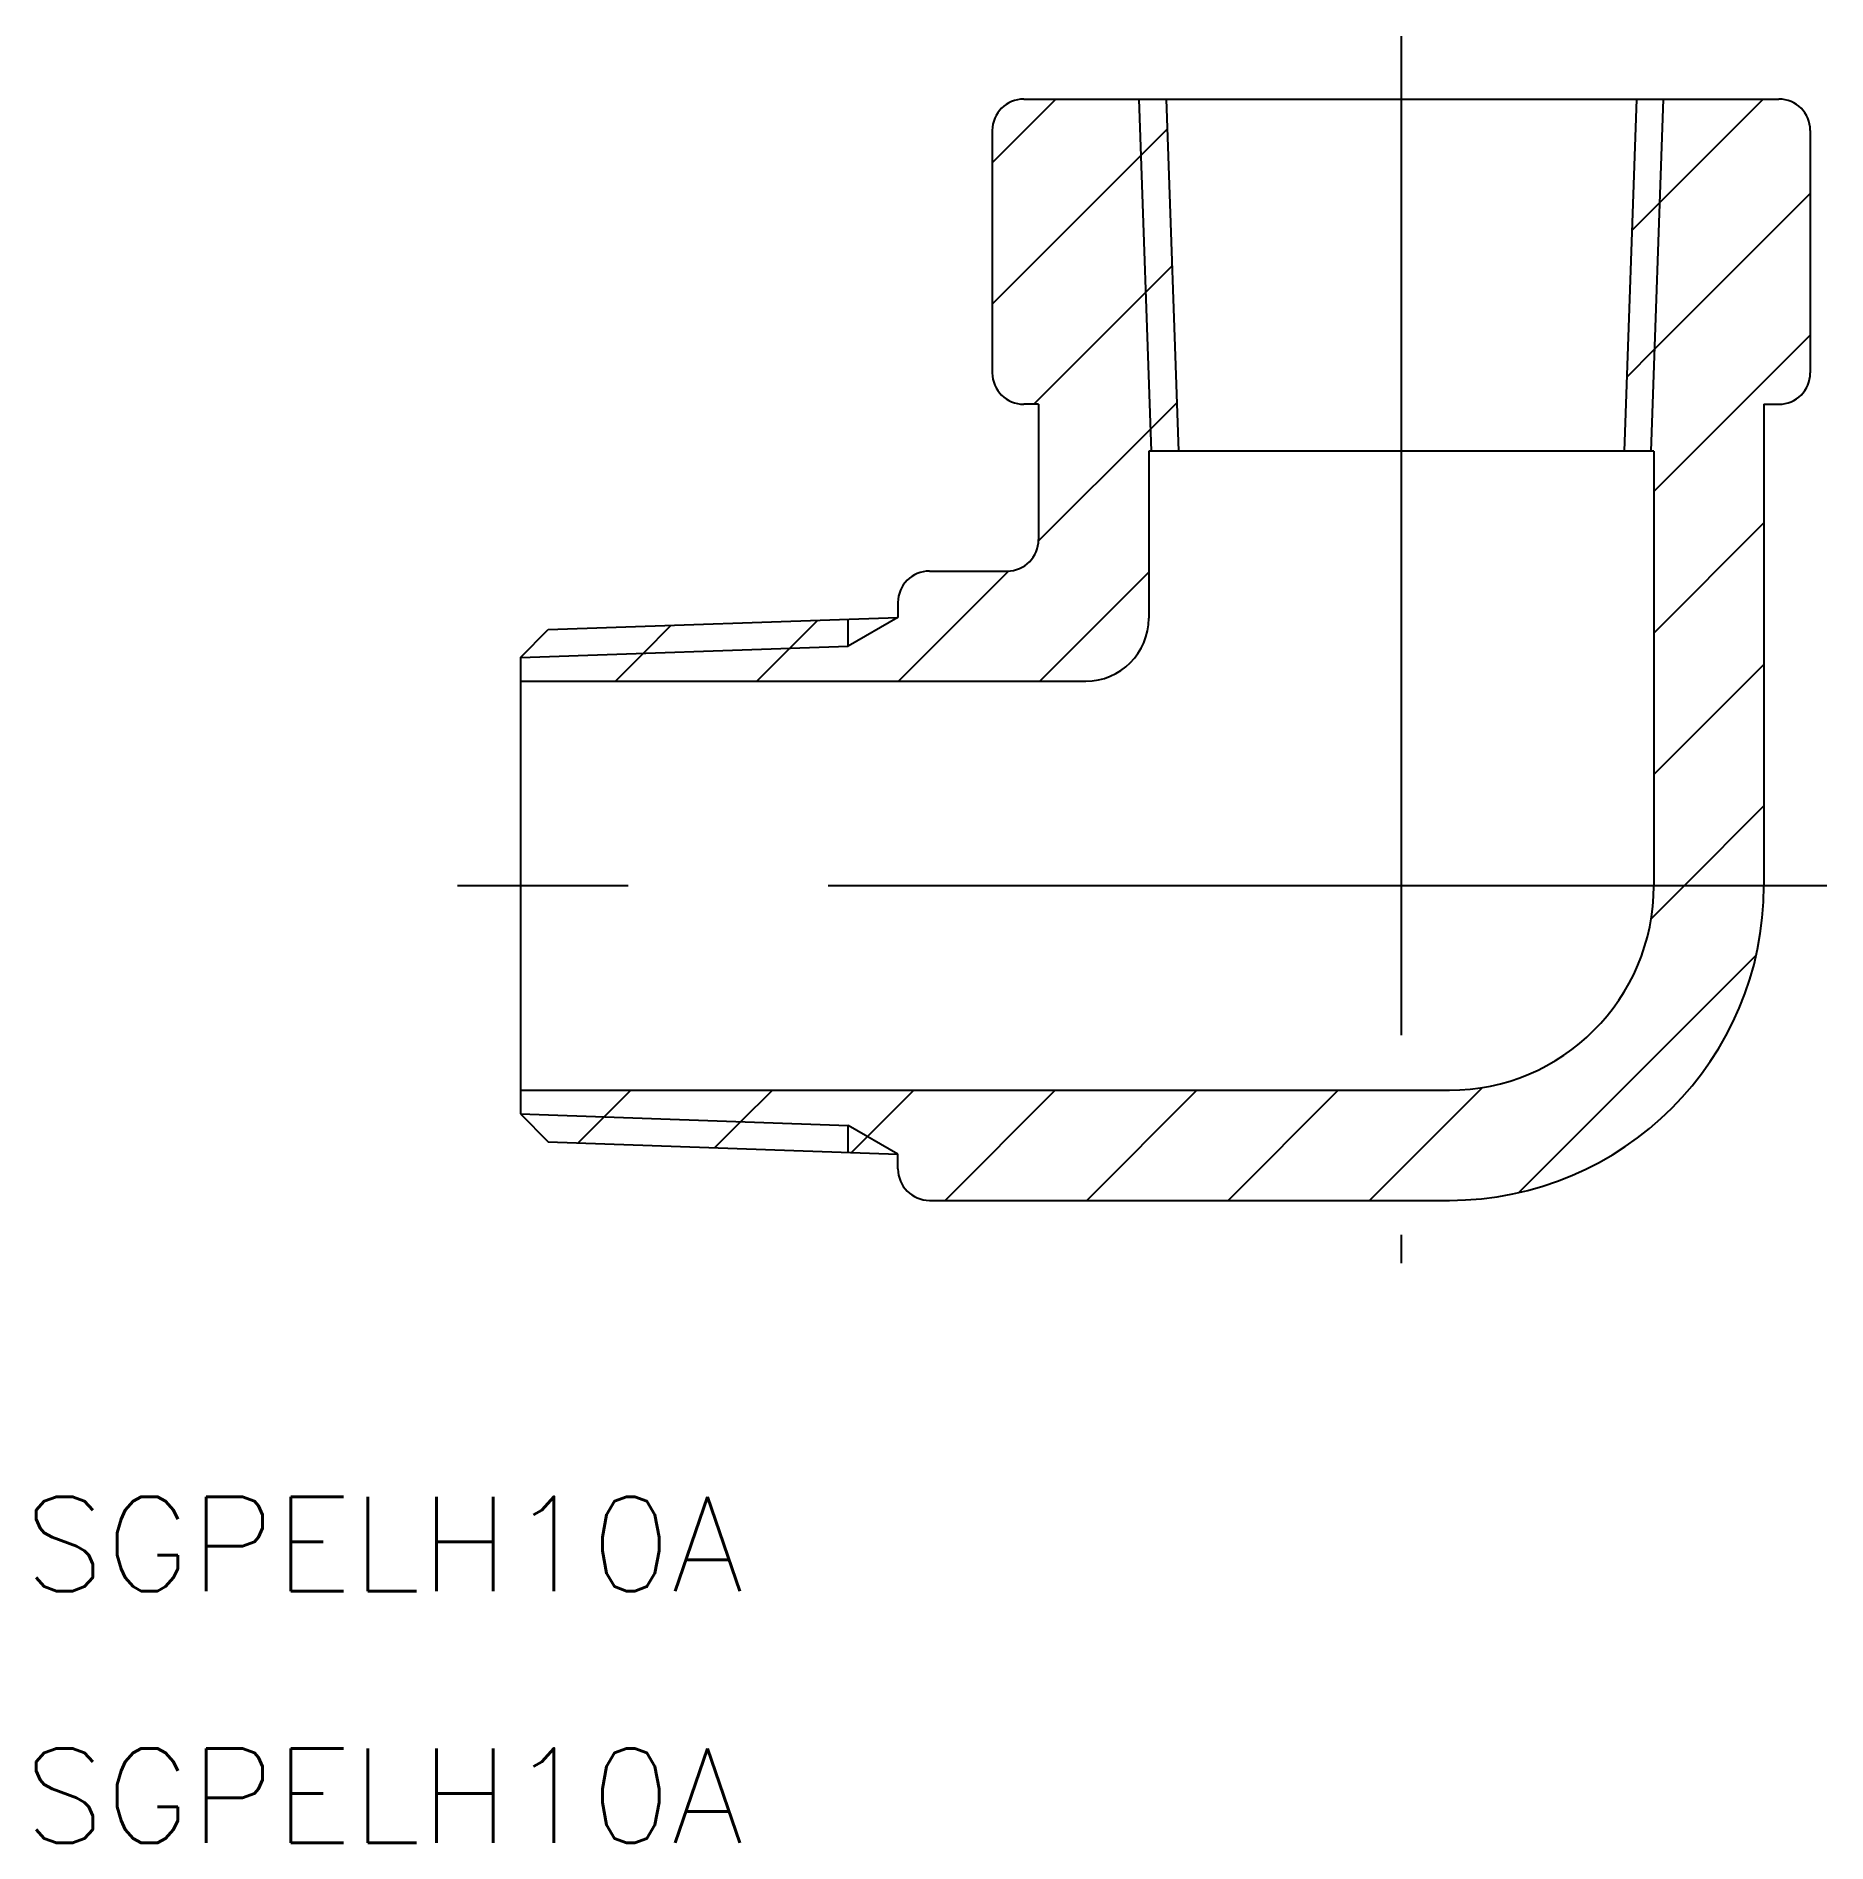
# Model space of a CAD drawing. Extents: x -43.4 to 13.5, y -30.4 to 27.
import ezdxf

# ---------------------------------------------------------------- set-up
doc = ezdxf.new("R2010")
doc.units = 0
doc.linetypes.add('CENTER', pattern=[50.8, 31.75, -6.35, 6.35, -6.35])
doc.layers.get('0').update_dxf_attribs({"linetype": 'CONTINUOUS'})
doc.layers.add('CENTER', color=1, linetype='CENTER')
doc.styles.get("Standard").update_dxf_attribs({"font": 'txt.shx', "height": 3, "bigfont": 'bigfont.shx'})

msp = doc.modelspace()

# ---------------------------------------------------------------- linework, layer by layer
at = {"color": 3, "linetype": 'CONTINUOUS'}
for p, q in [((-13, 22.978), (-10.978, 25)), ((-7.94, 13.811), (-8.331, 25)), ((7.94, 13.811), (8.331, 25)), ((8.216, 21.708), (11.508, 25)), ((-8.269, 23.212), (-7.441, 24.039)), ((-13, 18.48), (-8.269, 23.212)), ((8.053, 17.048), (13, 21.994)), ((7.329, 20.821), (8.216, 21.708)), ((-8.117, 18.866), (-7.29, 19.694)), ((-11.683, 15.3), (-8.117, 18.866)), ((8.028, 12.525), (13, 17.497)), ((7.166, 16.161), (8.053, 17.048)), ((-7.965, 14.521), (-7.138, 15.348)), ((-11.529, 10.957), (-7.965, 14.521)), ((8.028, 8.028), (11.528, 11.528)), ((-15.986, 6.5), (-12.485, 10.001)), ((-11.489, 6.5), (-8.028, 9.961)), ((-24.091, 7.39), (-23.204, 8.277)), ((-19.431, 7.552), (-18.544, 8.439)), ((-16, 8.528), (-17.578, 7.617)), ((-28, 7.253), (-17.578, 7.617)), ((-20.483, 6.5), (-19.431, 7.552)), ((-24.98, 6.5), (-24.091, 7.39)), ((8.028, 3.531), (11.528, 7.031)), ((8.994, 0), (11.528, 2.533)), ((7.942, -1.052), (8.994, 0)), ((3.739, -9.752), (11.28, -2.211)), ((-25.335, -7.346), (-24.489, -6.5)), ((-20.99, -7.498), (-19.992, -6.5)), ((-16.965, -7.971), (-15.494, -6.5)), ((-14.497, -10), (-10.997, -6.5)), ((-10, -10), (-6.5, -6.5)), ((-5.503, -10), (-2.003, -6.5)), ((0, -8.994), (2.58, -6.414)), ((-28, -7.253), (-17.578, -7.617)), ((-26.162, -8.173), (-25.335, -7.346)), ((-21.817, -8.325), (-20.99, -7.498)), ((-16, -8.528), (-17.578, -7.617)), ((-17.471, -8.477), (-16.965, -7.971)), ((-1.006, -10), (0, -8.994))]:
    msp.add_line(p, q, dxfattribs=at)
at = {"color": 7, "linetype": 'CONTINUOUS'}
for p, q in [((-12, 25), (12, 25)), ((-7.475, 25), (-7.084, 13.811)), ((7.475, 25), (7.084, 13.811)), ((-13, 24), (-13, 16.3)), ((13, 24), (13, 16.3)), ((-11.528, 15.3), (-12, 15.3)), ((-11.528, 15.3), (-11.528, 11)), ((11.528, 15.3), (11.528, 0)), ((11.528, 15.3), (12, 15.3)), ((-8.028, 13.811), (-8.028, 8.5)), ((8.028, 13.811), (-8.028, 13.811)), ((8.028, 13.811), (8.028, 0)), ((-15, 10), (-12.528, 10)), ((-16, 9), (-16, 8.528)), ((-28, 7.253), (-27.113, 8.14)), ((-27.113, 8.14), (-16, 8.528)), ((-17.578, 7.617), (-17.578, 8.473)), ((-28, 7.253), (-28, -7.253)), ((-28, 6.5), (-10.028, 6.5)), ((-28, -6.5), (1.528, -6.5)), ((-28, -7.253), (-27.113, -8.14)), ((-17.578, -8.473), (-17.578, -7.617)), ((-27.113, -8.14), (-16, -8.528)), ((-16, -9), (-16, -8.528)), ((-15, -10), (1.528, -10))]:
    msp.add_line(p, q, dxfattribs=at)
for centre, radius, start, end in [((-12, 24), 1, 90, 180), ((12, 24), 1, 0, 90), ((-12, 16.3), 1, 180, 270), ((12, 16.3), 1, 270, 0), ((-12.528, 11), 1, 270, 0), ((-15, 9), 1, 90, 180), ((-10.028, 8.5), 2, 270, 0), ((1.528, 0), 10, 270, 0), ((1.528, 0), 6.5, 270, 0), ((-15, -9), 1, 180, 270)]:
    msp.add_arc(centre, radius, start, end, dxfattribs=at)
at = {"layer": 'CENTER', "color": 1, "linetype": 'CENTER'}
for p, q in [((0, 27), (0, -12)), ((13.528, 0), (-30, 0))]:
    msp.add_line(p, q, dxfattribs=at)

# ---------------------------------------------------------------- texts
at = {"color": 7, "linetype": 'CONTINUOUS'}
for p in [(-43.78, -22.42), (-43.78, -30.42)]:
    msp.add_text('SGPELH10A', height=3, dxfattribs=at).set_placement(p)

doc.saveas('drawing.dxf')
